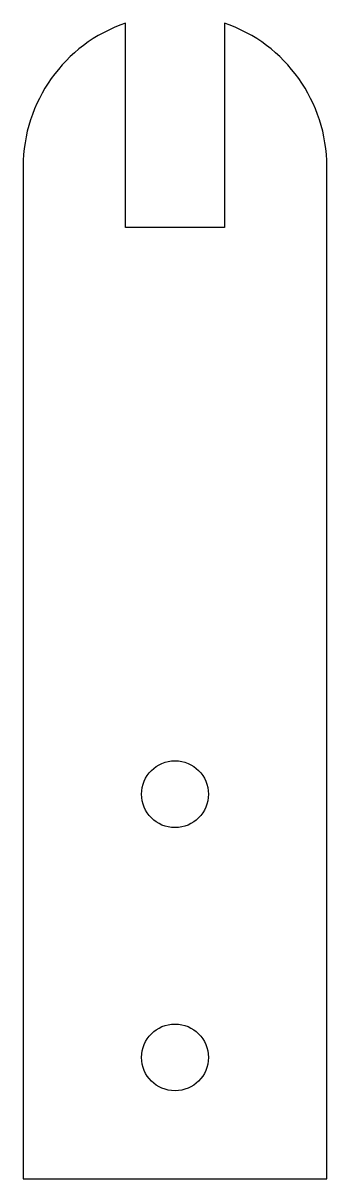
# Model space of a CAD drawing. Header units: metres. Extents: x -15 to 15, y -100 to 14.
import ezdxf

# ---------------------------------------------------------------- set-up
doc = ezdxf.new("R2010")
doc.units = ezdxf.units.M

msp = doc.modelspace()

# ---------------------------------------------------------------- linework, layer by layer
for p, q in [((-4.9, -6), (-4.9, 14.177)), ((4.9, 14.177), (4.9, -6)), ((-15, 0), (-15, -100)), ((15, -100), (15, 0)), ((4.9, -6), (-4.9, -6)), ((-15, -100), (15, -100))]:
    msp.add_line(p, q)
for centre in [(0, -62), (0, -88)]:
    msp.add_circle(centre, 3.3)
for start, end in [(109.067, 180), (0, 70.933)]:
    msp.add_arc((0, 0), 15, start, end)

doc.saveas('drawing.dxf')
